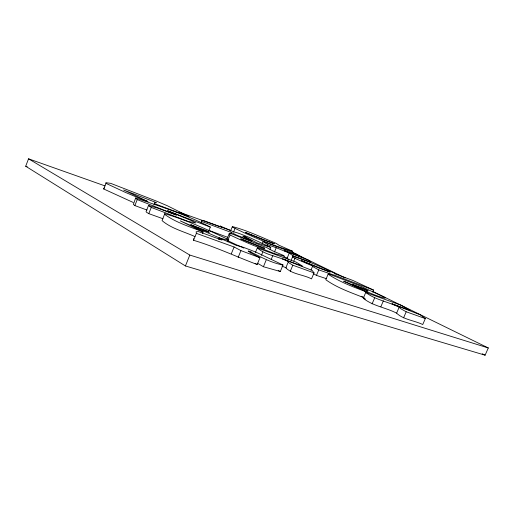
<?xml version="1.0" encoding="UTF-8"?>
<svg xmlns="http://www.w3.org/2000/svg" width="514" height="514" viewBox="0 0 514 514"><rect width="100%" height="100%" fill="white"/><g stroke="black" fill="none" stroke-linecap="round" stroke-linejoin="round"><path stroke-width="0.77" d="M194.89 236.543C183.916 231.628 171.31 228.505 162.071 220.628L164.756 213.702C186.813 220.146 207.971 229.803 228.704 239.775L228.627 240.244L227.04 240.089L219.272 237.879L180.215 220.853L203.114 231.949L202.529 233.401M164.756 213.702L164.608 214.287C175.916 222.652 190.09 226.809 203.114 231.949M372.547 291.297L488.3 347.959L485.1 355.187L185.419 265.956L25.7 166.24L28.54 158.813L104.978 185.895M133.177 202.445L103.77 189.011L105.987 183.357L105.8 182.701L110.658 183.337L156.038 200.935L167.403 205.773L189.062 216.6L154.502 203.653L154.393 202.696L156.597 202.722L123.617 189.981L147.987 201.584L140.528 198.719L125.403 192.403L105.987 183.357M208.877 230.638L210.322 227.079C186.582 214.749 160.837 206.667 135.664 198.006L133.351 204.386L134.854 205.587L147.01 210.04M134.854 205.587L137.232 199.593L135.664 198.006M137.232 199.593L176.52 215.096L157.965 208.234L148.501 205.529L146.066 211.652L146.439 212.211L148.79 213.644L162.906 218.72M148.79 213.644L151.264 207.444L148.501 205.529M153.943 205.073L154.502 203.653M257.553 263.258L263.419 266.727L280.31 271.52L283.015 265.018C270.493 262.744 259.866 256.338 248.654 250.967L248.153 251.153L250.215 252.535L259.962 257.758L257.18 264.498C235.9 256.544 215.43 246.842 193.566 240.289L196.374 233.35L196.162 231.775L198.577 231.602L221.99 240.07L219.722 238.143L219.137 239.575M201.128 222.832L201.687 221.457L201.424 220.416L203.274 220.442L221.926 227.374L220.114 225.987L233.324 231.705L237.622 232.938A17.566 1.099 22.3 0 1 250.909 238.149L270.762 247.375L269.959 249.329M185.419 265.956L189.82 255.066L28.54 158.813M218.694 239.312L219.272 237.879M226.892 239.28L229.173 233.703L230.773 233.478L266.798 247.632L272.85 250.941L283.574 255.458L284.332 256.229L274.572 253.62L252.927 245.217A48.753 3.142 22.4 0 1 230.028 234.969L229.173 233.703M230.445 231.281L232.373 226.571C247.407 230.478 261.754 237.442 276.147 243.353L278.999 245.236L292.787 251.327C272.131 245.371 251.854 236.723 232.579 227.169L232.373 226.571M228.004 239.935L230.028 234.969M230.998 233.909L231.551 232.566L201.687 221.457M227.856 241.843L228.704 239.775M233.517 232.142L234.924 228.698M231.339 253.723L234.095 246.983L196.374 233.35M244.606 237.995L245.139 236.697L257.084 242.968L270.762 247.375M238.149 257.424L240.937 250.614L234.095 246.983M250.382 253.074L250.973 251.629M255.497 252.316L257.302 247.934L296.186 262.14L302.598 266.175L282.61 258.889L312.133 270.415L314.041 272.889L311.529 278.877C303.344 274.566 292.505 274.405 285.81 267.89L288.283 261.928L288.836 261.954C278.909 256.139 266.014 255.67 257.302 247.934M262.166 243.623L263.033 241.509L295.891 253.743L301.307 256.974L284.422 250.697L309.357 260.514L310.893 262.346L293.038 255.747L289.221 253.171L287.133 258.195L288.823 259.698M261.44 255.336L262.815 251.988M267.229 246.193L267.826 244.741L263.033 241.509M263.419 266.727L266.188 260.02M271.225 259.422L272.863 255.452M274.457 252.033L276.236 247.735L289.684 253.222L289.221 253.171M291.207 260.142L293.038 255.747M293.828 261.041L294.933 258.381L292.511 256.852L292.742 256.428C307.533 260.604 321.687 267.119 335.533 273.724L334.563 273.692L352.72 280.381L373.479 290.037L372.644 291.997M290.269 271.321L292.807 265.211L288.817 262.763L288.283 261.928M311.015 270.049L312.692 266.04L294.933 258.381M326.377 278.665L316.463 275.388L318.764 269.901L313.662 267.113L312.692 266.04M328.279 273.808L328.112 274.18C340.217 282.321 354.236 287.275 367.793 292.453L343.673 281.216C357.564 286.446 370.498 294.683 384.986 298.191L385.256 297.908L384.17 297.066L359.215 285.585L328.279 273.808L325.786 279.706C337.223 287.936 350.895 292.505 363.88 297.709M396.609 313.148C385.77 307.5 372.926 306.087 363.276 298.268L365.743 292.466L401.048 305.213L410.095 310.321L391.976 303.8L420.195 314.793L425.322 318.59L422.746 324.527C414.323 320.453 403.169 319.599 396.609 313.148L399.147 307.256C388.263 301.712 375.593 299.964 365.743 292.466M372.091 303.883L374.648 297.908M380.848 306.742L383.373 300.838M403.593 317.832L406.201 311.773L425.322 318.59M399.147 307.256L400.682 308.696L406.201 311.773M104.355 188.028L103.603 188.297L103.77 189.011M287.133 258.195L287.602 258.227L284.062 256.788M189.82 255.066L488.3 347.959M245.139 236.697L242.833 236.183L252.098 241.105L236.954 235.303L231.551 232.566M292.807 265.211L314.041 272.889M318.764 269.901L335.494 275.575L373.479 290.037M25.7 166.24L27.216 166.767M363.276 298.268L365.499 299.045M179.148 212.179L220.018 226.661M221.528 227.194L230.613 230.413M291.913 252.136L345.228 277.926M267.826 244.741L276.236 247.735M151.264 207.444L188.169 221.418L195.898 222.967L191.035 220.442L167.506 210.74L210.322 227.079M208.947 230.394L227.901 237.384M240.937 250.614L259.962 257.758M282.013 266.123L286.362 267.897M219.722 238.143L236.209 245.358L241.529 246.714A21.961 1.715 22.4 0 1 258.015 253.1L283.015 265.018M361.201 296.295L363.976 297.542M482.241 353.754L485.1 355.187M278.254 270.46L280.31 271.52M316.463 275.388L313.18 273.589M255.124 263.393L257.18 264.498M193.418 238.567L193.566 240.289M243.867 248.076A48.727 3.521 22.4 0 1 227.715 240.642M264.504 248.056L264.337 248.699L240.719 238.881L264.504 248.056M368.005 290.815L351.859 284.216L364.471 289.003L368.005 290.815M209.121 232.225L202.49 229.874L190.7 224.708L206.32 230.619L209.121 232.225M274.296 243.764L262.975 239.736L245.403 232.437L274.296 243.764M330.059 272.047L318.609 267.903L301.525 260.63L330.059 272.047"/></g></svg>
